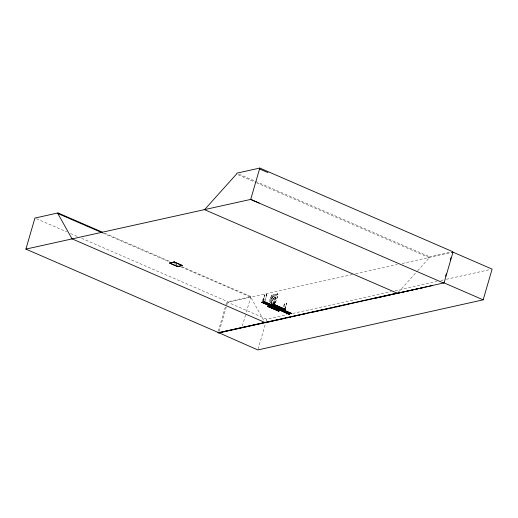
<?xml version="1.0" encoding="UTF-8"?>
<svg xmlns="http://www.w3.org/2000/svg" width="518" height="518" viewBox="0 0 518 518"><rect width="100%" height="100%" fill="white"/><g stroke="black" fill="none" stroke-linecap="round" stroke-linejoin="round"><path stroke-width="0.39" stroke-dasharray="2.59 1.94" d="M273.692 303.205L274.695 303.665L273.659 303.231M274.19 303.619L274.177 303.276L274.443 303.632M264.782 294.91L264.491 296.387A1.107 0.46 -66.6 0 1 264.135 297.973L262.879 301.949M266.861 294.826L266.537 295.933L266.841 294.554M266.887 294.697L266.608 294.379M273.841 303.483L274.067 303.257M274.436 303.522L274.3 303.587M264.491 296.387L264.789 295.124M286.81 303.477L286.486 304.578L286.784 303.321M263.384 298.141L262.516 301.411L263.384 298.141A1.107 0.46 -66.6 0 1 263.96 296.503L264.698 294.826M264.73 300.304L265.365 297.662A1.107 0.46 -66.6 0 1 265.948 296.024L266.589 294.47M269.509 302.143L270.001 299.903A1.658 0.693 -66.6 0 1 270.869 297.449L271.354 295.791A0.829 0.35 -66.6 0 1 271.976 294.93A0.829 0.35 -66.6 0 1 272.157 295.61L271.672 297.267A1.658 0.693 -66.6 0 1 271.134 299.65L269.483 304.862M270.914 303.159L271.885 299.482A1.658 0.693 -66.6 0 1 272.753 297.034L273.232 295.37A0.829 0.35 -66.6 0 1 273.854 294.515A0.829 0.35 -66.6 0 1 274.035 295.195L273.549 296.853A1.658 0.693 -66.6 0 1 273.012 299.236L271.128 305.193M270.998 303.198L271.969 299.521A1.658 0.693 -66.6 0 1 272.837 297.067L273.316 295.409A0.829 0.35 -66.6 0 1 273.944 294.554L274.035 294.554M272.844 303.483L273.925 299.028A1.658 0.693 -66.6 0 1 274.793 296.574L275.278 294.917A0.829 0.35 -66.6 0 1 275.9 294.062A0.829 0.35 -66.6 0 1 276.075 294.742L275.595 296.4A1.658 0.693 -66.6 0 1 275.058 298.776L273.174 304.739M274.281 303.794L275.641 298.646A1.658 0.693 -66.6 0 1 276.508 296.192L276.994 294.535A0.829 0.35 -66.6 0 1 277.616 293.68A0.829 0.35 -66.6 0 1 277.79 294.36L277.311 296.018A1.658 0.693 -66.6 0 1 276.774 298.394L274.89 304.351M274.365 303.833L275.725 298.685A1.658 0.693 -66.6 0 1 276.593 296.231L277.078 294.574A0.829 0.35 -66.6 0 1 277.7 293.712A0.829 0.35 -66.6 0 1 277.875 294.392L277.395 296.05A1.658 0.693 -66.6 0 1 276.858 298.433L274.974 304.39M284.855 308.301L285.314 306.313A1.107 0.46 -66.6 0 1 285.897 304.675L286.383 303.328M218.266 331.313L225.783 305.419M226.003 304.662L226.67 302.376M219.237 331.203L227.81 301.69L250.874 296.561L246.063 313.131M242.301 326.075L245.843 313.889M270.001 299.903L270.092 299.935A1.658 0.693 -66.6 0 1 270.959 297.487L271.438 295.823A0.829 0.35 -66.6 0 1 272.067 294.969A0.829 0.35 -66.6 0 1 272.241 295.649L271.756 297.306A1.658 0.693 -66.6 0 1 271.225 299.682L270.279 302.667M258.055 349.171L265.863 322.293M266.084 321.523L266.757 319.217L287.237 314.666M271.212 305.231L273.103 299.268A1.658 0.693 -66.6 0 0 273.64 296.892L274.119 295.234A0.829 0.35 -66.6 0 0 273.944 294.554M273.925 299.028L274.009 299.067A1.658 0.693 -66.6 0 1 274.877 296.613L275.278 294.917M273.258 304.772L275.142 298.815A1.658 0.693 -66.6 0 0 275.68 296.438L276.075 294.742M283.275 306.766L283.333 306.792A1.107 0.46 -66.6 0 1 283.909 305.154L284.492 303.574M284.032 306.598L284.084 306.624A1.107 0.46 -66.6 0 0 284.447 305.037L284.589 303.451M417.67 270.759L429.377 257.711L429.636 256.811L450.395 252.195M262.82 301.923L264.135 297.973M264.918 301.495L266.123 297.494A1.107 0.46 -66.6 0 0 266.479 295.907M285.023 309.453L286.072 306.144A1.107 0.46 -66.6 0 0 286.428 304.558M285.081 309.479L286.072 306.144M271.982 303.626L272.287 303.69M286.331 303.302L286.836 303.127M264.543 294.923L264.225 295.37M266.453 294.541L266.854 294.412M272.209 303.639L272.332 303.574M286.402 303.185L286.758 303.024M398.523 292.113L417.139 271.354M273.951 303.218L274.171 303.321M352.434 274.521L227.642 302.266L266.757 319.217M355.588 273.815L397.377 264.523M402.11 263.474L450.66 252.68M292.754 313.442L391.245 291.543M395.182 290.663L436.946 281.378M440.883 280.503L443.246 279.979M446.399 279.28L490.527 269.464M238.966 174.158L429.636 256.811M237.963 174.728L255.724 182.427M256.468 182.75L429.377 257.711M284.447 305.037L284.738 303.561M104.727 233.204L170.008 261.506M174.462 263.435L178.173 265.041M181.883 266.647L250.874 296.561M103.076 233.132L169.846 262.082M175.777 264.653L178.004 265.617M180.97 266.906L250.712 297.138L263.74 320.357M36.402 218.713L66.822 231.896M70.526 233.508L78.691 237.043M81.656 238.332L227.81 301.69"/><path stroke-width="0.78" d="M397.008 293.104L218.79 332.724L25.9 249.106L34.92 218.065L57.984 212.937L102.499 232.239M265.378 322.669L72.034 238.85L57.815 213.513L57.984 212.937M452.7 251.683L259.809 168.059L250.699 199.417L25.9 249.106M451.437 252.506L452.991 252.162L492.1 269.114L483.177 299.831L257.828 349.941L218.79 332.724M445.59 276.159L446.257 273.867M450.259 260.094L450.925 257.802M218.719 332.983L444.062 282.88L452.991 252.162M261.726 302.266L269.218 305.516L261.538 302.247M263.662 301.832L271.277 305.05M267.476 306.157L278.813 310.904M268.609 305.911L279.843 310.761L268.22 305.996L279.837 310.774M269.36 305.743L280.75 310.56L269.328 305.737M262.186 302.104L269.865 305.374M270.098 305.581L281.721 310.347L270.331 305.529M271.154 305.076L263.507 301.864L271.102 305.096M271.646 304.972L264.264 301.709M272.222 305.011L283.767 309.894L272.481 304.96M273.2 304.791L272.869 304.966L284.194 309.706M274.171 304.578L285.483 309.511L274.197 304.571M278.457 311.091L278.788 310.91M278.626 311.04L267.243 306.209L278.47 311.078M279.603 310.826L268.583 305.911M281.326 310.45L270.072 305.581M282.394 310.204L282.789 310.107L271.529 305.257M282.55 310.172L271.141 305.335M284.343 309.77L273.012 304.921L284.214 309.699M274.093 304.694L285.321 309.563M288.908 314.219L281.52 310.949M289.556 314.076L282.297 310.722M291.103 313.727L283.463 310.515L291.051 313.746M291.757 313.584L284.181 310.301M204.565 209.68L236.48 174.087L236.745 173.193L259.809 168.059M284.486 309.745L273.219 304.785M266.168 322.494L285.819 318.123M287.393 317.774L290.54 317.074M292.107 316.725L295.254 316.025M296.827 315.676L299.974 314.976M301.541 314.627L304.688 313.927M310.981 312.529L329.849 308.333M331.416 307.983L334.563 307.284M336.137 306.934L339.284 306.235M340.85 305.885L343.997 305.186M345.571 304.837L348.718 304.137M373.873 298.543L395.888 293.648M397.461 293.298L399.805 292.78L397.461 293.298L204.111 209.479M404.493 291.738L401.366 292.43L404.519 291.744M410.748 290.345L413.876 289.646L410.793 290.365M415.442 289.303L418.57 288.604L415.501 289.329M420.137 288.261L423.264 287.561M424.825 287.212L427.952 286.519M429.519 286.169L432.647 285.476M217.819 332.834L264.925 322.468M420.215 288.293L423.348 287.6M259.55 168.959L267.968 172.585M259.123 203.05L250.699 199.417L443.589 283.042M444.062 282.88L483.177 299.831M264.232 301.651L271.931 304.908M272.274 305.096L283.605 309.945M291.757 313.591L284.214 310.36M283.689 310.405L291.233 313.694M282.627 310.152L271.27 305.219M262.348 302.072L269.884 305.361M57.815 213.513L102.331 232.809M289.73 314.044L282.064 310.832L289.575 314.076M281.488 310.897L289.186 314.154M280.717 310.58L269.12 305.795L280.484 310.632M269.729 305.393L262.373 302.13M174.152 261.94L169.354 263.008L177.642 266.602L182.446 265.533L174.152 261.94M174.249 262.069L169.716 263.079L177.544 266.472L182.083 265.469L174.249 262.069M409.188 290.689L406.06 291.388L409.226 290.708"/></g></svg>
